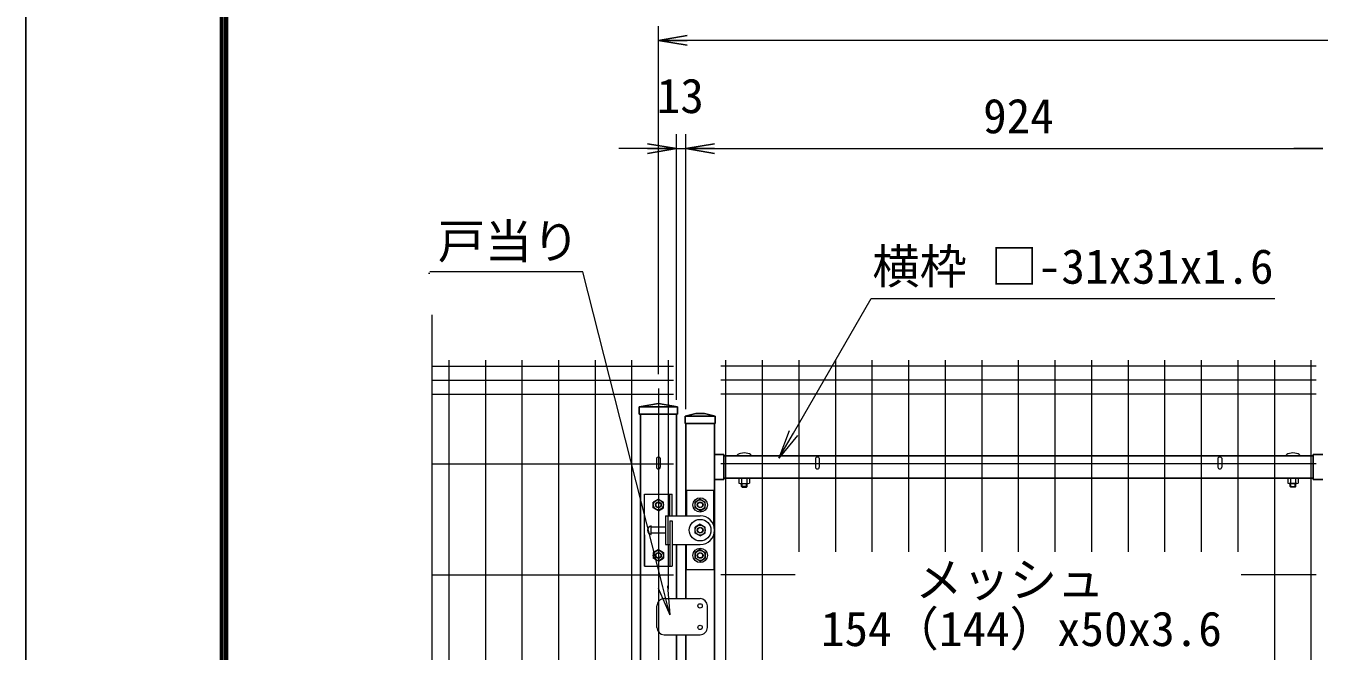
# Model space of a CAD drawing. Units: millimetres, scale not verified. Extents: x -3536 to 4864, y -2970 to 2970.
# Drawn here: x -3536 to -1741, y 489 to 1357 of the extents above; entities that cross this region are included whole.
import ezdxf
from ezdxf.enums import TextEntityAlignment as Align

# ---------------------------------------------------------------- set-up
doc = ezdxf.new("R2010")
doc.units = ezdxf.units.MM
doc.header["$LTSCALE"] = 20
doc.linetypes.add('USER1', pattern=[50.8, 31.75, -6.35, 6.35, -6.35])
for name, color, linetype, lineweight in [('0-1_D-BMK', 2, 'USER1', 13), ('0-2_D-STR1', 1, 'Continuous', 25), ('0-3_D-STR3', 3, 'Continuous', 13), ('0-4_D-STR-TXT', 7, 'Continuous', 13), ('0-5_D-STR2', 7, 'Continuous', 13), ('0-6_D-STR-DIM', 7, 'Continuous', 13), ('0-7_0', 7, 'Continuous', 25), ('0-B_D-TTL', 7, 'Continuous', 25)]:
    doc.layers.add(name, color=color, linetype=linetype, lineweight=lineweight)
doc.styles.add('ＭＳ ゴシック', font='')
doc.styles.get('ＭＳ ゴシック').set_extended_font_data('MS Gothic')

# ---------------------------------------------------------------- blocks, each defined once
blk = doc.blocks.new('_Open')
at = {"layer": '0-7_0'}
blk.add_line((-20, 3.33), (0, 0), dxfattribs=at)
blk.add_lwpolyline([(-20, -3.33), (0, 0), (-20, 0)], dxfattribs=at)

msp = doc.modelspace()

# ---------------------------------------------------------------- linework, layer by layer
at = {"layer": '0-1_D-BMK'}
msp.add_line((-2657.88, 853.55), (-2657.88, -337.01), dxfattribs=at)
at = {"layer": '0-2_D-STR1'}
for p, q in [((-2657.88, 832.66), (-2684.38, 827.99)), ((-2631.38, 827.99), (-2684.38, 827.99)), ((-2684.38, 827.99), (-2684.38, 817.99)), ((-2657.88, 832.66), (-2631.38, 827.99)), ((-2631.38, 827.99), (-2641.88, 827.99)), ((-2631.38, 827.99), (-2631.38, 817.99)), ((-2684.38, 817.99), (-2631.38, 817.99)), ((-2682.88, 817.99), (-2682.88, -213.01)), ((-2641.88, 817.99), (-2631.38, 817.99)), ((-2632.88, 817.99), (-2632.88, 676.99)), ((-2605.88, 818.99), (-2620.88, 814.99)), ((-2578.88, 814.99), (-2620.88, 814.99)), ((-2620.88, 804.99), (-2620.88, 814.99)), ((-2593.88, 818.99), (-2605.88, 818.99)), ((-2593.88, 818.99), (-2578.88, 814.99)), ((-2578.88, 804.99), (-2578.88, 814.99)), ((-2620.88, 804.99), (-2578.88, 804.99)), ((-2619.88, 804.99), (-2619.88, 676.99)), ((-2579.88, 804.99), (-2579.88, -277.01)), ((-2579.88, 762.09), (-2566.88, 762.09)), ((-2566.88, 762.09), (-2566.88, 727.09)), ((-2566.88, 760.09), (-1748.88, 760.09)), ((-1748.88, 762.09), (-1748.88, 727.09)), ((-1735.88, 762.09), (-1748.88, 762.09)), ((-2579.88, 727.09), (-2566.88, 727.09)), ((-2566.88, 729.09), (-1748.88, 729.09)), ((-1735.88, 727.09), (-1748.88, 727.09)), ((-2632.88, 636.99), (-2632.88, 561.99)), ((-2619.88, 636.99), (-2619.88, 561.99)), ((-2632.88, 511.99), (-2632.88, -213.01)), ((-2619.88, 511.99), (-2619.88, -277.01))]:
    msp.add_line(p, q, dxfattribs=at)
at = {"layer": '0-3_D-STR3'}
for p, q in [((-2660.48, 756.71), (-2660.48, 744.54)), ((-2655.28, 756.71), (-2655.28, 744.54)), ((-2439.76, 756.71), (-2439.76, 744.54)), ((-2434.56, 756.71), (-2434.56, 744.54)), ((-1881.2, 756.71), (-1881.2, 744.54)), ((-1876, 756.71), (-1876, 744.54)), ((-2545.95, 728.55), (-2545.95, 722.3)), ((-2532.19, 729.09), (-2545.18, 729.09)), ((-2544.14, 729.09), (-2533.23, 729.09)), ((-2544.14, 721.77), (-2533.23, 721.77)), ((-2542.32, 728.55), (-2542.32, 722.3)), ((-2541.68, 716.69), (-2541.68, 721.77)), ((-2535.04, 728.55), (-2535.04, 722.3)), ((-2534.68, 717.69), (-2534.68, 721.77)), ((-2531.41, 728.55), (-2531.41, 722.3)), ((-1784.36, 728.55), (-1784.36, 722.3)), ((-1783.58, 729.09), (-1770.59, 729.09)), ((-1771.63, 729.09), (-1782.54, 729.09)), ((-1771.63, 721.77), (-1782.54, 721.77)), ((-1781.08, 717.69), (-1781.08, 721.77)), ((-1780.72, 728.55), (-1780.72, 722.3)), ((-1780.08, 716.69), (-1780.08, 721.77)), ((-1774.08, 716.69), (-1774.08, 721.77)), ((-1773.44, 728.55), (-1773.44, 722.3)), ((-1773.08, 717.69), (-1773.08, 721.77)), ((-1769.81, 728.55), (-1769.81, 722.3)), ((-2676.88, 706.99), (-2638.88, 706.99)), ((-2676.88, 606.99), (-2676.88, 706.99)), ((-2657.88, 700.07), (-2664.88, 696.03)), ((-2657.88, 700.07), (-2650.88, 696.03)), ((-2641.88, 676.99), (-2641.88, 706.99)), ((-2638.88, 676.99), (-2638.88, 706.99)), ((-2580.88, 711.99), (-2618.88, 711.99)), ((-2618.88, 711.99), (-2618.88, 676.99)), ((-2599.88, 700.07), (-2606.88, 696.03)), ((-2599.88, 700.07), (-2592.88, 696.03)), ((-2580.88, 663.23), (-2580.88, 711.99)), ((-2580.88, 663.23), (-2580.88, 701.99)), ((-2541.68, 716.69), (-2542.68, 717.69)), ((-2541.68, 716.69), (-2535.68, 716.69)), ((-1781.08, 717.69), (-1773.08, 717.69)), ((-1781.08, 717.69), (-1780.08, 716.69)), ((-1774.08, 716.69), (-1780.08, 716.69)), ((-1774.08, 716.69), (-1773.08, 717.69)), ((-2664.88, 687.95), (-2664.88, 696.03)), ((-2657.88, 683.91), (-2664.88, 687.95)), ((-2657.88, 683.91), (-2650.88, 687.95)), ((-2650.88, 687.95), (-2650.88, 696.03)), ((-2606.88, 687.95), (-2606.88, 696.03)), ((-2599.88, 683.91), (-2606.88, 687.95)), ((-2599.88, 683.91), (-2592.88, 687.95)), ((-2592.88, 687.95), (-2592.88, 696.03)), ((-2647.88, 676.99), (-2647.88, 636.99)), ((-2647.88, 676.99), (-2599.88, 676.99)), ((-2644.88, 676.99), (-2644.88, 636.99)), ((-2641.88, 669.99), (-2638.88, 669.99)), ((-2641.88, 669.99), (-2641.88, 606.99)), ((-2638.88, 669.99), (-2638.88, 606.99)), ((-2618.88, 676.99), (-2618.88, 676.99)), ((-2618.88, 676.99), (-2618.88, 676.99)), ((-2599.88, 665.07), (-2606.88, 661.03)), ((-2599.88, 665.07), (-2592.88, 661.03)), ((-2676.88, 650.31), (-2676.88, 606.99)), ((-2667.88, 650.99), (-2667.88, 662.99)), ((-2647.88, 660.99), (-2667.88, 660.99)), ((-2647.88, 652.99), (-2667.88, 652.99)), ((-2606.88, 652.95), (-2606.88, 661.03)), ((-2599.88, 648.91), (-2606.88, 652.95)), ((-2599.88, 648.91), (-2592.88, 652.95)), ((-2592.88, 652.95), (-2592.88, 661.03)), ((-2580.88, 663.23), (-2580.88, 663.23)), ((-2580.88, 650.74), (-2580.88, 601.99)), ((-2580.88, 650.74), (-2580.88, 611.99)), ((-2657.88, 630.07), (-2664.88, 626.03)), ((-2657.88, 630.07), (-2650.88, 626.03)), ((-2647.88, 636.99), (-2641.88, 636.99)), ((-2638.88, 636.99), (-2599.88, 636.99)), ((-2638.88, 636.99), (-2638.88, 636.99)), ((-2618.88, 611.99), (-2618.88, 636.99)), ((-2618.88, 601.99), (-2618.88, 636.99)), ((-2618.88, 636.99), (-2618.88, 636.99)), ((-2599.88, 630.07), (-2606.88, 626.03)), ((-2599.88, 630.07), (-2606.88, 626.03)), ((-2599.88, 630.07), (-2592.88, 626.03)), ((-2599.88, 630.07), (-2592.88, 626.03)), ((-2664.88, 626.03), (-2664.88, 617.95)), ((-2657.88, 613.91), (-2664.88, 617.95)), ((-2657.88, 613.91), (-2650.88, 617.95)), ((-2650.88, 626.03), (-2650.88, 617.95)), ((-2606.88, 617.95), (-2606.88, 626.03)), ((-2606.88, 626.03), (-2606.88, 617.95)), ((-2599.88, 613.91), (-2606.88, 617.95)), ((-2599.88, 613.91), (-2606.88, 617.95)), ((-2599.88, 613.91), (-2592.88, 617.95)), ((-2599.88, 613.91), (-2592.88, 617.95)), ((-2592.88, 617.95), (-2592.88, 626.03)), ((-2592.88, 626.03), (-2592.88, 617.95)), ((-2676.88, 606.99), (-2638.88, 606.99)), ((-2580.88, 601.99), (-2618.88, 601.99)), ((-2649.88, 561.99), (-2599.88, 561.99)), ((-2659.88, 521.99), (-2659.88, 551.99)), ((-2589.88, 521.99), (-2589.88, 551.99)), ((-2649.88, 511.99), (-2599.88, 511.99))]:
    msp.add_line(p, q, dxfattribs=at)
for points in [[(-2534.68, 717.69), (-2542.68, 717.69), (-2542.68, 721.77)], [(-2534.68, 717.69), (-2535.68, 716.69), (-2535.68, 721.77)]]:
    msp.add_lwpolyline(points, dxfattribs=at)
for centre, radius in [((-2599.88, 691.99), 10), ((-2657.88, 691.99), 7), ((-2657.88, 691.99), 4), ((-2657.88, 691.99), 3.5), ((-2599.88, 691.99), 7), ((-2599.88, 691.99), 4), ((-2599.88, 691.99), 3.5), ((-2599.88, 656.99), 15), ((-2599.88, 656.99), 7), ((-2599.88, 656.99), 4), ((-2599.88, 656.99), 3.5), ((-2657.88, 621.99), 7), ((-2599.88, 621.99), 10), ((-2599.88, 621.99), 10), ((-2599.88, 621.99), 7), ((-2599.88, 621.99), 7), ((-2657.88, 621.99), 4), ((-2657.88, 621.99), 3.5), ((-2599.88, 621.99), 4), ((-2599.88, 621.99), 4), ((-2599.88, 621.99), 3.5), ((-2599.88, 621.99), 3.5), ((-2599.88, 551.99), 3), ((-2599.88, 521.99), 3)]:
    msp.add_circle(centre, radius, dxfattribs=at)
for centre, radius, start, end in [((-2657.88, 744.54), 2.6, 180, 0), ((-2437.16, 744.54), 2.6, 180, 0), ((-1878.6, 744.54), 2.6, 180, 0), ((-2544.14, 725.74), 3.35, 57.13278, 122.86722), ((-2544.14, 725.12), 3.35, 237.13278, 302.86722), ((-2538.68, 716.49), 12.6, 73.22135, 106.77865), ((-2538.68, 734.36), 12.6, 253.22135, 286.77865), ((-2533.23, 725.74), 3.35, 57.13278, 122.86722), ((-2533.23, 725.12), 3.35, 237.13278, 302.86722), ((-1782.54, 725.74), 3.35, 57.13278, 122.86722), ((-1782.54, 725.12), 3.35, 237.13278, 302.86722), ((-1777.08, 716.49), 12.6, 73.22135, 106.77865), ((-1777.08, 734.36), 12.6, 253.22135, 286.77865), ((-1771.63, 725.74), 3.35, 57.13278, 122.86722), ((-1771.63, 725.12), 3.35, 237.13278, 302.86722), ((-2599.88, 656.99), 20, 270, 89.99983), ((-2666.78, 656.99), 6.1, 100.38886, 259.61115), ((-2649.88, 551.99), 10, 90, 180.00001), ((-2599.88, 551.99), 10, 0, 90), ((-2649.88, 521.99), 10, 180.00001, 270), ((-2599.88, 521.99), 10, 270, 0.00001)]:
    msp.add_arc(centre, radius, start, end, dxfattribs=at)
for centre, major_axis, ratio, start_param, end_param in [((-2657.88, 756.69), (-2.6, 0), 0.649974, 3.1415927, 6.2831853), ((-2538.68, 760.09), (-10, 0), 0.4, 3.1415643, 6.2832136), ((-2437.16, 756.69), (-2.6, 0), 0.649974, 3.1415927, 6.2831853), ((-1878.6, 756.69), (-2.6, 0), 0.649974, 3.1415927, 6.2831853), ((-1777.08, 760.09), (-10, 0), 0.4, 3.1415643, 6.2832136)]:
    msp.add_ellipse(centre, major_axis=major_axis, ratio=ratio, start_param=start_param, end_param=end_param, dxfattribs=at)
at = {"layer": '0-5_D-STR2'}
for p, q in [((-2972.27, 884.56), (-2636.68, 884.56)), ((-2948.3, -277.01), (-2948.3, 892.99)), ((-2897.53, -277.01), (-2897.53, 892.99)), ((-2846.76, -277.01), (-2846.76, 892.99)), ((-2795.99, -277.01), (-2795.99, 892.99)), ((-2745.22, -277.01), (-2745.22, 892.99)), ((-2694.45, -277.01), (-2694.45, 892.99)), ((-2643.68, 676.99), (-2643.68, 892.99)), ((-1744.72, 884.56), (-2571.04, 884.56)), ((-2564.04, -277.01), (-2564.04, 892.99)), ((-2513.27, -277.01), (-2513.27, 892.99)), ((-2462.5, 626.94), (-2462.5, 892.99)), ((-2411.73, 626.94), (-2411.73, 892.99)), ((-2360.96, 626.94), (-2360.96, 892.99)), ((-2310.19, 626.94), (-2310.19, 892.99)), ((-2259.42, 626.94), (-2259.42, 892.99)), ((-2208.65, 626.94), (-2208.65, 892.99)), ((-2157.88, 626.94), (-2157.88, 892.99)), ((-2107.11, 626.94), (-2107.11, 892.99)), ((-2056.34, 626.94), (-2056.34, 892.99)), ((-2005.57, 626.94), (-2005.57, 892.99)), ((-1954.8, 626.94), (-1954.8, 892.99)), ((-1904.03, 626.94), (-1904.03, 892.99)), ((-1853.26, 626.94), (-1853.26, 892.99)), ((-1802.49, -277.01), (-1802.49, 892.99)), ((-1751.72, -277.01), (-1751.72, 892.99)), ((-2972.27, 864.99), (-2636.68, 864.99)), ((-1744.72, 864.99), (-2571.04, 864.99)), ((-2972.27, 845.42), (-2636.68, 845.42)), ((-1744.72, 845.42), (-2571.04, 845.42)), ((-2972.27, 748.99), (-2636.68, 748.99)), ((-1744.72, 748.99), (-2571.04, 748.99)), ((-2643.68, 574.99), (-2643.68, 636.99)), ((-2972.27, 594.99), (-2636.68, 594.99)), ((-2467.78, 594.99), (-2571.04, 594.99)), ((-1744.72, 594.99), (-1849, 594.99))]:
    msp.add_line(p, q, dxfattribs=at)
at = {"layer": '0-6_D-STR-DIM'}
for p, q in [((-2657.88, 873.55), (-2657.88, 1356.36)), ((-1667.88, 1336.36), (-2617.88, 1336.36)), ((-2632.88, 837.99), (-2632.88, 1206.36)), ((-2619.88, 824.99), (-2619.88, 1206.36)), ((-2619.88, 824.99), (-2619.88, 1206.36)), ((-2672.88, 1186.36), (-2712.88, 1186.36)), ((-2632.88, 1186.36), (-2619.88, 1186.36)), ((-2579.88, 1186.36), (-1735.88, 1186.36)), ((-2579.88, 1186.36), (-2539.88, 1186.36)), ((-1735.88, 1186.36), (-1775.88, 1186.36)), ((-2976.98, 1013.71), (-2975.18, 1013.71)), ((-2972.27, 955.6), (-2972.27, -426.64)), ((-2464.67, 788.1), (-2490.44, 756.79)), ((-2645.27, 579.81), (-2641.89, 539.4))]:
    msp.add_line(p, q, dxfattribs=at)
for points in [[(-2658.2, 576.53), (-2641.89, 539.4), (-2651.73, 578.17), (-2762.76, 1015.51), (-2967.98, 1015.51), (-2975.18, 1015.51)], [(-2476.22, 794.76), (-2490.44, 756.79), (-2470.44, 791.43), (-2362.39, 978.57), (-1809.45, 978.57), (-1802.25, 978.57)]]:
    msp.add_lwpolyline(points, dxfattribs=at)
at = {"layer": '0-B_D-TTL', "color": 2}
msp.add_lwpolyline([(-3535.68, 2970), (4864.32, 2970), (4864.32, -2970), (-3535.68, -2970)], close=True, dxfattribs=at)
at = {"layer": '0-B_D-TTL'}
for points in [[(-3265.68, 2750), (4594.32, 2750), (4594.32, -2750), (-3265.68, -2750)], [(-3263.18, 2747.5), (4591.82, 2747.5), (4591.82, -2747.5), (-3263.18, -2747.5)], [(-3260.68, 2745), (4589.32, 2745), (4589.32, -2745), (-3260.68, -2745)], [(-3258.18, 2742.5), (4586.82, 2742.5), (4586.82, -2742.5), (-3258.18, -2742.5)], [(-3255.68, 2740), (4584.32, 2740), (4584.32, -2740), (-3255.68, -2740)]]:
    msp.add_lwpolyline(points, close=True, dxfattribs=at)

# ---------------------------------------------------------------- block references
at = {"layer": '0-6_D-STR-DIM', "xscale": 2, "yscale": 2, "rotation": 180}
for p in [(-2657.88, 1336.36), (-2619.88, 1186.36), (-2619.88, 1186.36)]:
    msp.add_blockref('_Open', p, dxfattribs=at)
at = {"layer": '0-6_D-STR-DIM', "xscale": 2, "yscale": 2}
msp.add_blockref('_Open', (-2632.88, 1186.36), dxfattribs=at)

# ---------------------------------------------------------------- texts
at = {"layer": '0-4_D-STR-TXT', "style": 'ＭＳ ゴシック'}
for s, p in [('戸当り', (-2964.07, 1019.27)), ('横枠 □-31x31x1.6', (-2360.8, 984.42)), ('メッシュ', (-2301.32, 549.99)), ('154（144）x50x3.6', (-2432.28, 481.72))]:
    msp.add_text(s, height=48.09, dxfattribs=at).set_placement(p, align=Align.BOTTOM_LEFT)
at = {"layer": '0-6_D-STR-DIM', "style": 'ＭＳ ゴシック'}
for s, p in [('13', (-2660.13, 1221.11)), ('924', (-2207.13, 1193.11))]:
    msp.add_text(s, height=48.09, dxfattribs=at).set_placement(p, align=Align.BOTTOM_LEFT)

doc.saveas('drawing.dxf')
